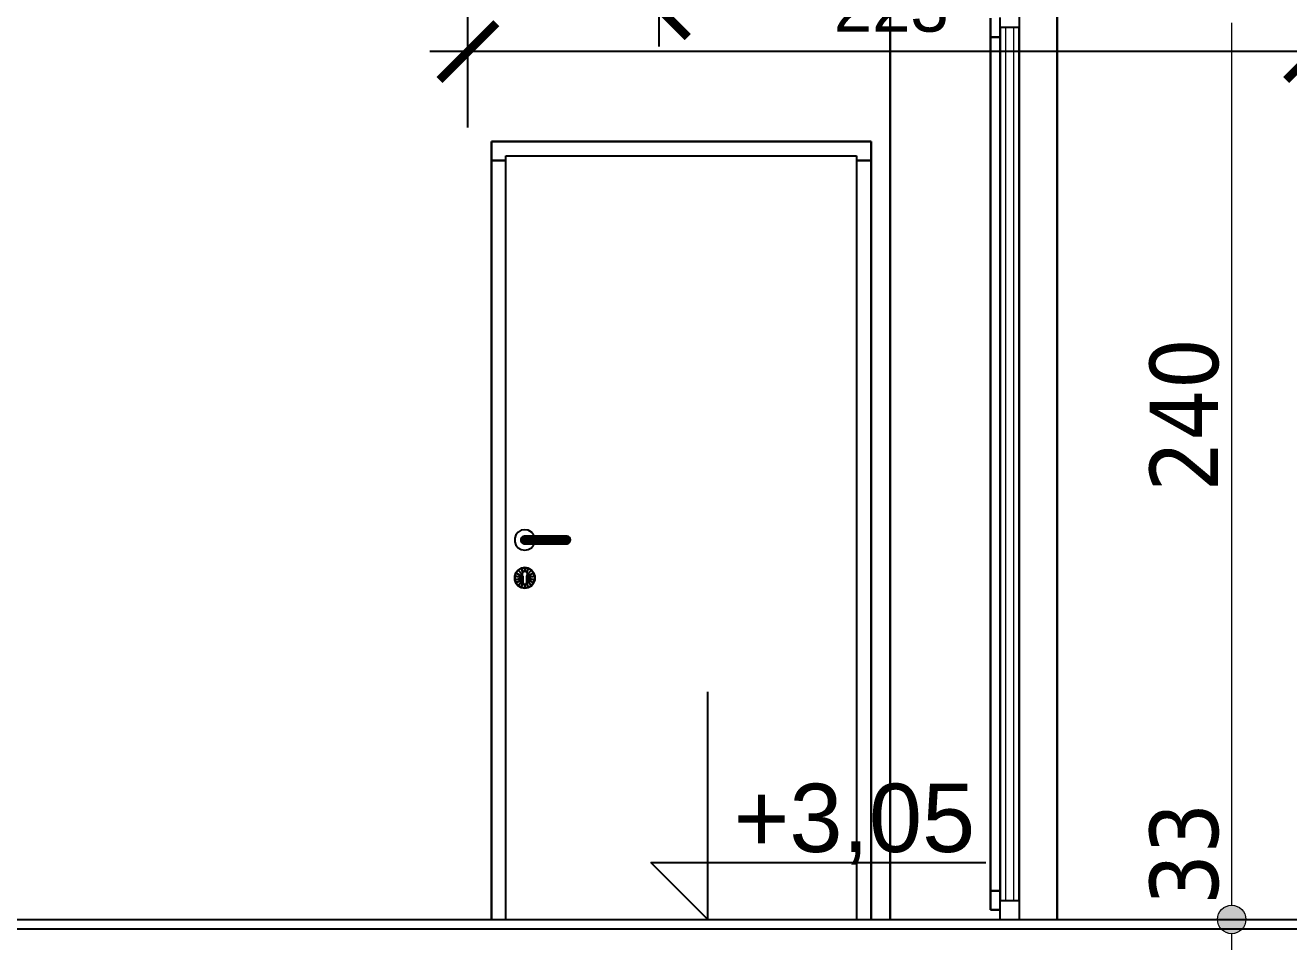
# Model space of a CAD drawing. Header units: millimetres. Extents: x 4647 to 73915, y -13612 to -8141.
# Drawn here: x 17292 to 17624.8, y -10774.4 to -10532.9 of the extents above; entities that cross this region are included whole.
import ezdxf

# ---------------------------------------------------------------- set-up
doc = ezdxf.new("R2010")
doc.units = ezdxf.units.MM
doc.layers.add('a_wymiary', color=250, linetype='Continuous', lineweight=9)
for name, color, linetype in [('Drzwi ArchiCAD', 7, 'Continuous'), ('Okna ArchiCADa', 7, 'Continuous'), ('WIDOK', 7, 'Continuous'), ('Wymiarowanie - Ogólne', 7, 'Continuous')]:
    doc.layers.add(name, color=color, linetype=linetype)
doc.styles.add('GENERATED_STYLE_2', font='tahoma.ttf')
doc.styles.add('GENERATED_STYLE_4', font='arial.ttf')
doc.styles.get("Standard").update_dxf_attribs({"font": 'arial.ttf'})
doc.dimstyles.new('1-100', dxfattribs={"dimtxt": 13, "dimasz": 15, "dimexe": 10, "dimexo": 20, "dimgap": 5, "dimtad": 1, "dimdec": 1, "dimrnd": 0.5, "dimtxsty": 'Standard', "dimblk": 'ARCHTICK', "dimcen": 0.09, "dimdle": 10, "dimadec": 0, "dimazin": 0, "dimtfac": 1, "dimtdec": 1, "dimtofl": 0, "dimtmove": 0, "dimatfit": 3, "dimfxl": 10, "dimfxlon": 1, "dimtolj": 1, "dimtzin": 0, "dimarcsym": 0})

# ---------------------------------------------------------------- blocks, each defined once
blk = doc.blocks.new('_ArchTick')
at = {"color": 0, "linetype": 'ByBlock', "const_width": 0.15}
blk.add_lwpolyline([(-0.5, -0.5), (0.5, 0.5)], dxfattribs=at)
blk = doc.blocks.new('*D805')
at = {"layer": 'a_wymiary', "color": 0, "lineweight": -2, "transparency": 16777216}
for p, q in [((16933.58, -10180.91), (16933.58, -10150.91)), ((18033.56, -10180.91), (18033.56, -10150.91)), ((16923.58, -10160.91), (18043.56, -10160.91))]:
    blk.add_line(p, q, dxfattribs=at)
at = {"layer": 'DEFPOINTS', "color": 0, "transparency": 16777216}
for p in [(18033.56, -10160.91), (16933.58, -10687.41), (18033.56, -10687.41)]:
    blk.add_point(p, dxfattribs=at)
at = {"layer": 'a_wymiary', "color": 0, "lineweight": -2, "transparency": 16777216, "xscale": 15, "yscale": 15, "zscale": 15, "rotation": 180}
blk.add_blockref('_ArchTick', (16933.58, -10160.91), dxfattribs=at)
at = {"layer": 'a_wymiary', "color": 0, "lineweight": -2, "transparency": 16777216, "xscale": 15, "yscale": 15, "zscale": 15}
blk.add_blockref('_ArchTick', (18033.56, -10160.91), dxfattribs=at)
at = {"layer": 'a_wymiary', "color": 0, "transparency": 16777216, "insert": (17483.57, -10149.28), "char_height": 13, "attachment_point": 5}
blk.add_mtext('\\A1;1100', dxfattribs=at)
blk = doc.blocks.new('*D806')
at = {"layer": 'a_wymiary', "color": 0, "lineweight": -2, "transparency": 16777216}
for p, q in [((17016.06, -10212.51), (17016.06, -10182.51)), ((17951.06, -10212.51), (17951.06, -10182.51)), ((17006.06, -10192.51), (17961.06, -10192.51))]:
    blk.add_line(p, q, dxfattribs=at)
at = {"layer": 'DEFPOINTS', "color": 0, "transparency": 16777216}
for p in [(17951.06, -10192.51), (17016.06, -10669.57), (17951.06, -10669.57)]:
    blk.add_point(p, dxfattribs=at)
at = {"layer": 'a_wymiary', "color": 0, "lineweight": -2, "transparency": 16777216, "xscale": 15, "yscale": 15, "zscale": 15, "rotation": 180}
blk.add_blockref('_ArchTick', (17016.06, -10192.51), dxfattribs=at)
at = {"layer": 'a_wymiary', "color": 0, "lineweight": -2, "transparency": 16777216, "xscale": 15, "yscale": 15, "zscale": 15}
blk.add_blockref('_ArchTick', (17951.06, -10192.51), dxfattribs=at)
at = {"layer": 'a_wymiary', "color": 0, "transparency": 16777216, "insert": (17483.56, -10180.86), "char_height": 13, "attachment_point": 5}
blk.add_mtext('\\A1;935', dxfattribs=at)
blk = doc.blocks.new('*D814')
at = {"layer": 'a_wymiary', "color": 0, "lineweight": -2, "transparency": 16777216}
for p, q in [((16821.81, -11160.57), (16821.81, -10292.3)), ((16841.81, -10302.3), (16811.81, -10302.3)), ((16841.81, -11150.57), (16811.81, -11150.57))]:
    blk.add_line(p, q, dxfattribs=at)
at = {"layer": 'DEFPOINTS', "color": 0, "transparency": 16777216}
for p in [(16821.81, -10302.3), (17483.57, -10302.3), (16979.42, -11150.57)]:
    blk.add_point(p, dxfattribs=at)
at = {"layer": 'a_wymiary', "color": 0, "lineweight": -2, "transparency": 16777216, "xscale": 15, "yscale": 15, "zscale": 15}
for p, rotation in [((16821.81, -10302.3), 90), ((16821.81, -11150.57), 270)]:
    blk.add_blockref('_ArchTick', p, dxfattribs=dict(at, rotation=rotation))
at = {"layer": 'a_wymiary', "color": 0, "transparency": 16777216, "insert": (16809, -10726.43), "char_height": 13, "attachment_point": 5, "rotation": 90}
blk.add_mtext('\\A1;848,5', dxfattribs=at)
blk = doc.blocks.new('*D824')
at = {"layer": 'a_wymiary', "color": 0, "lineweight": -2, "transparency": 16777216}
for p, q in [((17458.98, -10538.57), (17458.98, -10333.42)), ((17478.98, -10343.42), (17448.98, -10343.42)), ((17478.98, -10528.57), (17448.98, -10528.57))]:
    blk.add_line(p, q, dxfattribs=at)
at = {"layer": 'DEFPOINTS', "color": 0, "transparency": 16777216}
for p in [(17458.98, -10343.42), (17521.01, -10343.42), (17519.74, -10528.57)]:
    blk.add_point(p, dxfattribs=at)
at = {"layer": 'a_wymiary', "color": 0, "lineweight": -2, "transparency": 16777216, "xscale": 15, "yscale": 15, "zscale": 15}
for p, rotation in [((17458.98, -10343.42), 90), ((17458.98, -10528.57), 270)]:
    blk.add_blockref('_ArchTick', p, dxfattribs=dict(at, rotation=rotation))
at = {"layer": 'a_wymiary', "color": 0, "transparency": 16777216, "insert": (17447.34, -10435.99), "char_height": 13, "attachment_point": 5, "rotation": 90}
blk.add_mtext('\\A1;185', dxfattribs=at)
blk = doc.blocks.new('*D827')
at = {"layer": 'a_wymiary', "color": 0, "lineweight": -2, "transparency": 16777216}
for p, q in [((17631.58, -10519.88), (17631.58, -10549.88)), ((17408.55, -10559.88), (17408.55, -10529.88)), ((17641.58, -10539.88), (17398.55, -10539.88))]:
    blk.add_line(p, q, dxfattribs=at)
at = {"layer": 'DEFPOINTS', "color": 0, "transparency": 16777216}
for p in [(17631.58, -10468.57), (17408.55, -10539.88), (17408.55, -10828.57)]:
    blk.add_point(p, dxfattribs=at)
at = {"layer": 'a_wymiary', "color": 0, "lineweight": -2, "transparency": 16777216, "xscale": 15, "yscale": 15, "zscale": 15, "rotation": 180}
blk.add_blockref('_ArchTick', (17408.55, -10539.88), dxfattribs=at)
at = {"layer": 'a_wymiary', "color": 0, "lineweight": -2, "transparency": 16777216, "xscale": 15, "yscale": 15, "zscale": 15}
blk.add_blockref('_ArchTick', (17631.58, -10539.88), dxfattribs=at)
at = {"layer": 'a_wymiary', "color": 0, "transparency": 16777216, "insert": (17520.06, -10528.24), "char_height": 13, "attachment_point": 5}
blk.add_mtext('\\A1;223', dxfattribs=at)
blk = doc.blocks.new('*D833')
at = {"layer": 'a_wymiary', "color": 0, "lineweight": -2, "transparency": 16777216}
for p, q in [((17679.4, -10798.57), (17679.4, -10373.18)), ((17659.4, -10383.18), (17689.4, -10383.18)), ((17659.4, -10788.57), (17689.4, -10788.57))]:
    blk.add_line(p, q, dxfattribs=at)
at = {"layer": 'DEFPOINTS', "color": 0, "transparency": 16777216}
for p in [(17552.63, -10383.18), (17679.4, -10383.18), (17554.97, -10788.57)]:
    blk.add_point(p, dxfattribs=at)
at = {"layer": 'a_wymiary', "color": 0, "lineweight": -2, "transparency": 16777216, "xscale": 15, "yscale": 15, "zscale": 15}
for p, rotation in [((17679.4, -10383.18), 90), ((17679.4, -10788.57), 270)]:
    blk.add_blockref('_ArchTick', p, dxfattribs=dict(at, rotation=rotation))
at = {"layer": 'a_wymiary', "color": 0, "transparency": 16777216, "insert": (17666.59, -10585.87), "char_height": 13, "attachment_point": 5, "rotation": 90}
blk.add_mtext('\\A1;405,5', dxfattribs=at)

msp = doc.modelspace()

# ---------------------------------------------------------------- hatches: boundary and pattern name
at = {"layer": 'Wymiarowanie - Ogólne', "linetype": 'Continuous', "lineweight": 13}
msp.add_hatch(color=254, dxfattribs=at).paths.add_polyline_path([(17613.48, -10768.57), (17613.2, -10767.13), (17612.39, -10765.92), (17611.17, -10765.1), (17609.73, -10764.82), (17608.3, -10765.1), (17607.08, -10765.92), (17606.27, -10767.13), (17605.98, -10768.57), (17606.27, -10770), (17607.08, -10771.22), (17608.3, -10772.03), (17609.73, -10772.32), (17611.17, -10772.03), (17612.39, -10771.22), (17613.2, -10770)], flags=0)
msp.add_hatch(color=254, dxfattribs=at).paths.add_polyline_path([(17613.48, -10768.57), (17613.2, -10767.13), (17612.39, -10765.92), (17611.17, -10765.1), (17609.73, -10764.82), (17608.3, -10765.1), (17607.08, -10765.92), (17606.27, -10767.13), (17605.98, -10768.57), (17606.27, -10770), (17607.08, -10771.22), (17608.3, -10772.03), (17609.73, -10772.32), (17611.17, -10772.03), (17612.39, -10771.22), (17613.2, -10770)], flags=0)

# ---------------------------------------------------------------- linework, layer by layer
for p, q in [((17563.74, -10486.57), (17563.74, -10768.57)), ((17519.74, -10768.57), (17519.74, -10498.57)), ((17519.74, -10528.57), (17519.74, -10768.57)), ((17553.74, -10528.57), (17553.74, -10768.57)), ((17563.74, -10768.57), (17563.74, -10528.57)), ((17546.24, -10531.07), (17546.24, -10536.07)), ((17546.24, -10766.07), (17546.24, -10531.07)), ((17548.74, -10533.57), (17548.74, -10531.07)), ((17553.74, -10533.57), (17548.74, -10533.57)), ((17548.74, -10533.57), (17548.74, -10763.57)), ((17548.74, -10536.07), (17548.74, -10533.57)), ((17553.74, -10763.57), (17553.74, -10533.57)), ((17548.74, -10536.07), (17546.24, -10536.07)), ((17546.24, -10536.07), (17546.24, -10761.07)), ((17546.24, -10536.07), (17548.74, -10536.07)), ((17548.74, -10761.07), (17548.74, -10536.07)), ((17514.75, -10563.57), (17414.75, -10563.57)), ((17414.75, -10563.57), (17414.75, -10568.57)), ((17414.75, -10768.57), (17414.75, -10563.57)), ((17414.75, -10563.57), (17514.75, -10563.57)), ((17514.75, -10568.57), (17514.75, -10563.57)), ((17514.75, -10563.57), (17514.75, -10768.57)), ((17418.55, -10568.57), (17414.75, -10568.57)), ((17414.75, -10568.57), (17414.75, -10768.57)), ((17414.75, -10568.57), (17418.55, -10568.57)), ((17418.55, -10568.57), (17418.55, -10567.37)), ((17418.55, -10567.37), (17510.95, -10567.37)), ((17418.55, -10768.57), (17418.55, -10568.57)), ((17510.95, -10567.37), (17510.95, -10568.57)), ((17514.75, -10568.57), (17510.95, -10568.57)), ((17510.95, -10568.57), (17510.95, -10768.57)), ((17510.95, -10568.57), (17514.75, -10568.57)), ((17514.75, -10768.57), (17514.75, -10568.57)), ((17421.21, -10667.22), (17420.89, -10668.1)), ((17420.89, -10668.1), (17420.89, -10669.04)), ((17421.81, -10666.5), (17421.21, -10667.22)), ((17422.62, -10666.03), (17421.81, -10666.5)), ((17422.55, -10668.57), (17422.61, -10668.23)), ((17422.61, -10668.23), (17422.55, -10668.57)), ((17422.61, -10668.91), (17422.55, -10668.57)), ((17422.55, -10668.57), (17422.61, -10668.91)), ((17422.85, -10668.57), (17422.55, -10668.57)), ((17422.55, -10668.57), (17422.85, -10668.57)), ((17422.61, -10668.23), (17422.78, -10667.93)), ((17422.78, -10667.93), (17422.61, -10668.23)), ((17422.9, -10668.23), (17422.61, -10668.23)), ((17422.61, -10668.23), (17422.9, -10668.23)), ((17422.78, -10669.21), (17422.61, -10668.91)), ((17422.61, -10668.91), (17422.9, -10668.91)), ((17422.61, -10668.91), (17422.78, -10669.21)), ((17422.9, -10668.91), (17422.61, -10668.91)), ((17423.55, -10665.87), (17422.62, -10666.03)), ((17422.78, -10667.93), (17423.05, -10667.7)), ((17423.05, -10667.7), (17422.78, -10667.93)), ((17423.06, -10667.93), (17422.78, -10667.93)), ((17422.78, -10667.93), (17423.06, -10667.93)), ((17422.85, -10668.57), (17422.9, -10668.23)), ((17422.9, -10668.23), (17422.85, -10668.57)), ((17422.9, -10668.91), (17422.85, -10668.57)), ((17422.85, -10668.57), (17422.9, -10668.91)), ((17423.78, -10668.57), (17422.85, -10668.57)), ((17422.85, -10668.57), (17423.78, -10668.57)), ((17422.9, -10668.23), (17423.06, -10667.93)), ((17423.06, -10667.93), (17422.9, -10668.23)), ((17423.81, -10668.23), (17422.9, -10668.23)), ((17422.9, -10668.23), (17423.81, -10668.23)), ((17423.06, -10669.21), (17422.9, -10668.91)), ((17422.9, -10668.91), (17423.81, -10668.91)), ((17422.9, -10668.91), (17423.06, -10669.21)), ((17423.81, -10668.91), (17422.9, -10668.91)), ((17423.05, -10667.7), (17423.37, -10667.58)), ((17423.37, -10667.58), (17423.05, -10667.7)), ((17423.05, -10667.7), (17423.3, -10667.7)), ((17423.3, -10667.7), (17423.05, -10667.7)), ((17423.06, -10667.93), (17423.3, -10667.7)), ((17423.3, -10667.7), (17423.06, -10667.93)), ((17423.9, -10667.93), (17423.06, -10667.93)), ((17423.06, -10667.93), (17423.9, -10667.93)), ((17423.3, -10667.7), (17423.59, -10667.58)), ((17423.59, -10667.58), (17423.3, -10667.7)), ((17423.3, -10667.7), (17424.04, -10667.7)), ((17424.04, -10667.7), (17423.3, -10667.7)), ((17423.37, -10667.58), (17426.02, -10667.58)), ((17423.59, -10667.58), (17423.37, -10667.58)), ((17424.47, -10666.03), (17423.55, -10665.87)), ((17424.21, -10667.58), (17423.59, -10667.58)), ((17423.78, -10668.57), (17423.81, -10668.23)), ((17423.81, -10668.23), (17423.78, -10668.57)), ((17423.81, -10668.91), (17423.78, -10668.57)), ((17423.78, -10668.57), (17423.81, -10668.91)), ((17424.91, -10668.57), (17423.78, -10668.57)), ((17423.78, -10668.57), (17424.91, -10668.57)), ((17423.9, -10667.93), (17423.81, -10668.23)), ((17423.81, -10668.23), (17423.9, -10667.93)), ((17424.92, -10668.23), (17423.81, -10668.23)), ((17423.81, -10668.23), (17424.92, -10668.23)), ((17423.9, -10669.21), (17423.81, -10668.91)), ((17423.81, -10668.91), (17424.92, -10668.91)), ((17423.81, -10668.91), (17423.9, -10669.21)), ((17424.92, -10668.91), (17423.81, -10668.91)), ((17423.9, -10667.93), (17424.04, -10667.7)), ((17424.04, -10667.7), (17423.9, -10667.93)), ((17424.94, -10667.93), (17423.9, -10667.93)), ((17423.9, -10667.93), (17424.94, -10667.93)), ((17424.04, -10667.7), (17424.21, -10667.58)), ((17424.21, -10667.58), (17424.04, -10667.7)), ((17424.98, -10667.7), (17424.04, -10667.7)), ((17424.04, -10667.7), (17424.98, -10667.7)), ((17425.02, -10667.58), (17424.21, -10667.58)), ((17425.28, -10666.5), (17424.47, -10666.03)), ((17424.91, -10668.57), (17424.92, -10668.23)), ((17424.92, -10668.23), (17424.91, -10668.57)), ((17424.92, -10668.91), (17424.91, -10668.57)), ((17424.91, -10668.57), (17424.92, -10668.91)), ((17433.18, -10668.57), (17424.91, -10668.57)), ((17424.91, -10668.57), (17433.18, -10668.57)), ((17424.92, -10668.23), (17424.94, -10667.93)), ((17424.94, -10667.93), (17424.92, -10668.23)), ((17433.17, -10668.23), (17424.92, -10668.23)), ((17424.92, -10668.23), (17433.17, -10668.23)), ((17424.94, -10669.21), (17424.92, -10668.91)), ((17424.92, -10668.91), (17433.17, -10668.91)), ((17424.92, -10668.91), (17424.94, -10669.21)), ((17433.17, -10668.91), (17424.92, -10668.91)), ((17424.94, -10667.93), (17424.98, -10667.7)), ((17424.98, -10667.7), (17424.94, -10667.93)), ((17433.15, -10667.93), (17424.94, -10667.93)), ((17424.94, -10667.93), (17433.15, -10667.93)), ((17424.98, -10667.7), (17425.02, -10667.58)), ((17425.02, -10667.58), (17424.98, -10667.7)), ((17424.98, -10667.7), (17433.11, -10667.7)), ((17433.11, -10667.7), (17424.98, -10667.7)), ((17433.07, -10667.58), (17425.02, -10667.58)), ((17425.88, -10667.22), (17425.28, -10666.5)), ((17426.02, -10667.58), (17425.88, -10667.22)), ((17433.11, -10667.7), (17433.07, -10667.58)), ((17433.07, -10667.58), (17433.11, -10667.7)), ((17433.89, -10667.58), (17433.07, -10667.58)), ((17433.11, -10667.7), (17433.15, -10667.93)), ((17434.05, -10667.7), (17433.11, -10667.7)), ((17433.11, -10667.7), (17434.05, -10667.7)), ((17433.15, -10667.93), (17433.11, -10667.7)), ((17433.17, -10668.23), (17433.15, -10667.93)), ((17433.15, -10667.93), (17433.17, -10668.23)), ((17434.19, -10667.93), (17433.15, -10667.93)), ((17433.15, -10667.93), (17434.19, -10667.93)), ((17433.15, -10669.21), (17433.17, -10668.91)), ((17433.17, -10668.91), (17433.15, -10669.21)), ((17433.18, -10668.57), (17433.17, -10668.23)), ((17433.17, -10668.23), (17434.28, -10668.23)), ((17433.17, -10668.23), (17433.18, -10668.57)), ((17434.28, -10668.23), (17433.17, -10668.23)), ((17433.17, -10668.91), (17433.18, -10668.57)), ((17433.18, -10668.57), (17433.17, -10668.91)), ((17433.17, -10668.91), (17434.28, -10668.91)), ((17434.28, -10668.91), (17433.17, -10668.91)), ((17434.31, -10668.57), (17433.18, -10668.57)), ((17433.18, -10668.57), (17434.31, -10668.57)), ((17434.05, -10667.7), (17433.89, -10667.58)), ((17433.89, -10667.58), (17434.05, -10667.7)), ((17434.5, -10667.58), (17433.89, -10667.58)), ((17434.19, -10667.93), (17434.05, -10667.7)), ((17434.05, -10667.7), (17434.79, -10667.7)), ((17434.05, -10667.7), (17434.19, -10667.93)), ((17434.79, -10667.7), (17434.05, -10667.7)), ((17434.28, -10668.23), (17434.19, -10667.93)), ((17434.19, -10667.93), (17435.03, -10667.93)), ((17434.19, -10667.93), (17434.28, -10668.23)), ((17435.03, -10667.93), (17434.19, -10667.93)), ((17434.19, -10669.21), (17434.28, -10668.91)), ((17434.28, -10668.91), (17434.19, -10669.21)), ((17434.28, -10668.23), (17434.31, -10668.57)), ((17435.19, -10668.23), (17434.28, -10668.23)), ((17434.31, -10668.57), (17434.28, -10668.23)), ((17434.28, -10668.23), (17435.19, -10668.23)), ((17434.31, -10668.57), (17434.28, -10668.91)), ((17434.28, -10668.91), (17434.31, -10668.57)), ((17434.28, -10668.91), (17435.19, -10668.91)), ((17435.19, -10668.91), (17434.28, -10668.91)), ((17435.24, -10668.57), (17434.31, -10668.57)), ((17434.31, -10668.57), (17435.24, -10668.57)), ((17434.5, -10667.58), (17434.79, -10667.7)), ((17434.72, -10667.58), (17434.5, -10667.58)), ((17434.79, -10667.7), (17434.5, -10667.58)), ((17435.05, -10667.7), (17434.72, -10667.58)), ((17434.79, -10667.7), (17435.05, -10667.7)), ((17434.79, -10667.7), (17435.03, -10667.93)), ((17435.05, -10667.7), (17434.79, -10667.7)), ((17435.03, -10667.93), (17434.79, -10667.7)), ((17435.03, -10667.93), (17435.31, -10667.93)), ((17435.03, -10667.93), (17435.19, -10668.23)), ((17435.31, -10667.93), (17435.03, -10667.93)), ((17435.19, -10668.23), (17435.03, -10667.93)), ((17435.19, -10668.91), (17435.03, -10669.21)), ((17435.03, -10669.21), (17435.19, -10668.91)), ((17435.31, -10667.93), (17435.05, -10667.7)), ((17435.24, -10668.57), (17435.19, -10668.23)), ((17435.19, -10668.23), (17435.49, -10668.23)), ((17435.19, -10668.23), (17435.24, -10668.57)), ((17435.49, -10668.23), (17435.19, -10668.23)), ((17435.19, -10668.91), (17435.24, -10668.57)), ((17435.24, -10668.57), (17435.19, -10668.91)), ((17435.49, -10668.91), (17435.19, -10668.91)), ((17435.19, -10668.91), (17435.49, -10668.91)), ((17435.55, -10668.57), (17435.24, -10668.57)), ((17435.24, -10668.57), (17435.55, -10668.57)), ((17435.49, -10668.23), (17435.31, -10667.93)), ((17435.31, -10669.21), (17435.49, -10668.91)), ((17435.55, -10668.57), (17435.49, -10668.23)), ((17435.49, -10668.91), (17435.55, -10668.57)), ((17420.89, -10669.04), (17421.21, -10669.92)), ((17421.21, -10669.92), (17421.81, -10670.64)), ((17421.81, -10670.64), (17422.62, -10671.11)), ((17422.62, -10671.11), (17423.55, -10671.27)), ((17423.05, -10669.43), (17422.78, -10669.21)), ((17422.78, -10669.21), (17423.06, -10669.21)), ((17422.78, -10669.21), (17423.05, -10669.43)), ((17423.06, -10669.21), (17422.78, -10669.21)), ((17423.37, -10669.55), (17423.05, -10669.43)), ((17423.05, -10669.43), (17423.37, -10669.55)), ((17423.3, -10669.43), (17423.05, -10669.43)), ((17423.05, -10669.43), (17423.3, -10669.43)), ((17423.06, -10669.21), (17423.9, -10669.21)), ((17423.3, -10669.43), (17423.06, -10669.21)), ((17423.06, -10669.21), (17423.3, -10669.43)), ((17423.9, -10669.21), (17423.06, -10669.21)), ((17423.59, -10669.55), (17423.3, -10669.43)), ((17423.3, -10669.43), (17424.04, -10669.43)), ((17423.3, -10669.43), (17423.59, -10669.55)), ((17424.04, -10669.43), (17423.3, -10669.43)), ((17425.07, -10669.55), (17423.37, -10669.55)), ((17423.37, -10669.55), (17423.59, -10669.55)), ((17423.55, -10671.27), (17424.47, -10671.11)), ((17423.59, -10669.55), (17424.21, -10669.55)), ((17423.9, -10669.21), (17424.94, -10669.21)), ((17424.04, -10669.43), (17423.9, -10669.21)), ((17423.9, -10669.21), (17424.04, -10669.43)), ((17424.94, -10669.21), (17423.9, -10669.21)), ((17424.04, -10669.43), (17424.21, -10669.55)), ((17424.98, -10669.43), (17424.04, -10669.43)), ((17424.21, -10669.55), (17424.04, -10669.43)), ((17424.04, -10669.43), (17424.98, -10669.43)), ((17424.21, -10669.55), (17425.02, -10669.55)), ((17424.47, -10671.11), (17425.28, -10670.64)), ((17424.94, -10669.21), (17433.15, -10669.21)), ((17424.94, -10669.21), (17424.98, -10669.43)), ((17433.15, -10669.21), (17424.94, -10669.21)), ((17424.98, -10669.43), (17424.94, -10669.21)), ((17424.98, -10669.43), (17425.02, -10669.55)), ((17433.11, -10669.43), (17424.98, -10669.43)), ((17425.02, -10669.55), (17424.98, -10669.43)), ((17424.98, -10669.43), (17433.11, -10669.43)), ((17425.02, -10669.55), (17433.07, -10669.55)), ((17426.02, -10669.55), (17425.07, -10669.55)), ((17425.28, -10670.64), (17425.88, -10669.92)), ((17425.88, -10669.92), (17426.02, -10669.55)), ((17433.11, -10669.43), (17433.07, -10669.55)), ((17433.07, -10669.55), (17433.11, -10669.43)), ((17433.07, -10669.55), (17433.89, -10669.55)), ((17433.11, -10669.43), (17433.15, -10669.21)), ((17433.15, -10669.21), (17433.11, -10669.43)), ((17434.05, -10669.43), (17433.11, -10669.43)), ((17433.11, -10669.43), (17434.05, -10669.43)), ((17434.19, -10669.21), (17433.15, -10669.21)), ((17433.15, -10669.21), (17434.19, -10669.21)), ((17433.89, -10669.55), (17434.05, -10669.43)), ((17434.05, -10669.43), (17433.89, -10669.55)), ((17433.89, -10669.55), (17434.5, -10669.55)), ((17434.19, -10669.21), (17434.05, -10669.43)), ((17434.05, -10669.43), (17434.19, -10669.21)), ((17434.05, -10669.43), (17434.79, -10669.43)), ((17434.79, -10669.43), (17434.05, -10669.43)), ((17435.03, -10669.21), (17434.19, -10669.21)), ((17434.19, -10669.21), (17435.03, -10669.21)), ((17434.79, -10669.43), (17434.5, -10669.55)), ((17434.5, -10669.55), (17434.79, -10669.43)), ((17434.5, -10669.55), (17434.72, -10669.55)), ((17434.72, -10669.55), (17435.05, -10669.43)), ((17434.79, -10669.43), (17435.03, -10669.21)), ((17435.03, -10669.21), (17434.79, -10669.43)), ((17435.05, -10669.43), (17434.79, -10669.43)), ((17434.79, -10669.43), (17435.05, -10669.43)), ((17435.31, -10669.21), (17435.03, -10669.21)), ((17435.03, -10669.21), (17435.31, -10669.21)), ((17435.05, -10669.43), (17435.31, -10669.21)), ((17421.21, -10677.22), (17420.89, -10678.1)), ((17420.89, -10678.1), (17420.9, -10678.1)), ((17420.89, -10678.1), (17420.89, -10679.04)), ((17420.9, -10678.1), (17420.89, -10678.1)), ((17421.22, -10677.22), (17420.9, -10678.1)), ((17420.9, -10678.1), (17421.22, -10677.22)), ((17420.9, -10678.1), (17423.05, -10678.48)), ((17420.9, -10678.1), (17420.9, -10679.04)), ((17423.05, -10678.48), (17420.9, -10678.1)), ((17420.9, -10679.04), (17420.9, -10678.1)), ((17420.9, -10679.04), (17423.05, -10678.66)), ((17423.05, -10678.66), (17420.9, -10679.04)), ((17421.81, -10676.5), (17421.21, -10677.22)), ((17421.21, -10677.22), (17421.22, -10677.22)), ((17421.22, -10677.22), (17421.21, -10677.22)), ((17421.82, -10676.51), (17421.22, -10677.22)), ((17421.22, -10677.22), (17421.82, -10676.51)), ((17421.22, -10677.22), (17423.05, -10678.28)), ((17423.05, -10678.28), (17421.22, -10677.22)), ((17421.22, -10679.91), (17423.05, -10678.86)), ((17423.05, -10678.86), (17421.22, -10679.91)), ((17422.62, -10676.03), (17421.81, -10676.5)), ((17421.81, -10676.5), (17421.82, -10676.51)), ((17421.82, -10676.51), (17421.81, -10676.5)), ((17422.63, -10676.04), (17421.82, -10676.51)), ((17421.82, -10676.51), (17422.63, -10676.04)), ((17421.82, -10676.51), (17422.81, -10677.69)), ((17422.81, -10677.69), (17421.82, -10676.51)), ((17423.55, -10675.87), (17422.62, -10676.03)), ((17422.62, -10676.03), (17422.63, -10676.04)), ((17422.63, -10676.04), (17422.62, -10676.03)), ((17423.55, -10675.88), (17422.63, -10676.04)), ((17422.63, -10676.04), (17423.55, -10675.88)), ((17422.63, -10676.04), (17423, -10677.08)), ((17423, -10677.08), (17422.63, -10676.04)), ((17422.81, -10677.43), (17422.9, -10677.19)), ((17422.9, -10677.19), (17422.81, -10677.43)), ((17422.81, -10677.68), (17422.81, -10677.43)), ((17422.81, -10677.43), (17422.81, -10677.68)), ((17422.81, -10677.69), (17422.81, -10677.68)), ((17422.81, -10677.68), (17422.89, -10677.93)), ((17422.89, -10677.93), (17422.81, -10677.69)), ((17423.05, -10678.13), (17422.89, -10677.93)), ((17422.89, -10677.93), (17423.05, -10678.13)), ((17423.07, -10677), (17422.9, -10677.19)), ((17422.9, -10677.19), (17423, -10677.08)), ((17423, -10677.08), (17423.07, -10677)), ((17423.05, -10678.28), (17423.05, -10678.13)), ((17423.05, -10678.13), (17423.05, -10679.82)), ((17423.05, -10678.48), (17423.05, -10678.28)), ((17423.05, -10678.66), (17423.05, -10678.48)), ((17423.05, -10678.86), (17423.05, -10678.66)), ((17423.05, -10679.16), (17423.05, -10678.86)), ((17423.07, -10677), (17423.29, -10676.87)), ((17423.29, -10676.87), (17423.07, -10677)), ((17423.29, -10676.87), (17423.55, -10676.83)), ((17423.55, -10676.83), (17423.29, -10676.87)), ((17424.47, -10676.03), (17423.55, -10675.87)), ((17423.55, -10675.87), (17423.55, -10675.88)), ((17423.55, -10675.88), (17423.55, -10675.87)), ((17424.47, -10676.04), (17423.55, -10675.88)), ((17423.55, -10675.88), (17423.55, -10676.83)), ((17423.55, -10675.88), (17424.47, -10676.04)), ((17423.55, -10676.83), (17423.55, -10675.88)), ((17423.55, -10676.83), (17423.8, -10676.87)), ((17423.8, -10676.87), (17423.55, -10676.83)), ((17423.8, -10676.87), (17424.02, -10677)), ((17424.02, -10677), (17423.8, -10676.87)), ((17424.02, -10677), (17424.09, -10677.08)), ((17424.19, -10677.19), (17424.02, -10677)), ((17424.05, -10678.28), (17425.88, -10677.22)), ((17425.88, -10677.22), (17424.05, -10678.28)), ((17424.2, -10677.93), (17424.05, -10678.13)), ((17424.05, -10678.13), (17424.2, -10677.93)), ((17426.19, -10678.1), (17424.05, -10678.48)), ((17424.05, -10678.48), (17426.19, -10678.1)), ((17424.05, -10678.13), (17424.05, -10678.28)), ((17424.05, -10679.82), (17424.05, -10678.13)), ((17424.05, -10678.28), (17424.05, -10678.48)), ((17424.05, -10678.48), (17424.05, -10678.66)), ((17426.19, -10679.04), (17424.05, -10678.66)), ((17424.05, -10678.66), (17424.05, -10678.86)), ((17424.05, -10678.66), (17426.19, -10679.04)), ((17425.88, -10679.91), (17424.05, -10678.86)), ((17424.05, -10678.86), (17424.05, -10679.16)), ((17424.05, -10678.86), (17425.88, -10679.91)), ((17424.47, -10676.04), (17424.09, -10677.08)), ((17424.09, -10677.08), (17424.47, -10676.04)), ((17424.09, -10677.08), (17424.19, -10677.19)), ((17424.19, -10677.19), (17424.28, -10677.43)), ((17424.28, -10677.43), (17424.19, -10677.19)), ((17424.2, -10677.93), (17424.28, -10677.68)), ((17424.28, -10677.69), (17424.2, -10677.93)), ((17424.28, -10677.69), (17425.27, -10676.51)), ((17425.27, -10676.51), (17424.28, -10677.69)), ((17424.28, -10677.43), (17424.28, -10677.68)), ((17424.28, -10677.68), (17424.28, -10677.43)), ((17424.28, -10677.68), (17424.28, -10677.69)), ((17425.28, -10676.5), (17424.47, -10676.03)), ((17424.47, -10676.03), (17424.47, -10676.04)), ((17424.47, -10676.04), (17424.47, -10676.03)), ((17425.27, -10676.51), (17424.47, -10676.04)), ((17424.47, -10676.04), (17425.27, -10676.51)), ((17425.27, -10676.51), (17425.28, -10676.5)), ((17425.28, -10676.5), (17425.27, -10676.51)), ((17425.88, -10677.22), (17425.27, -10676.51)), ((17425.27, -10676.51), (17425.88, -10677.22)), ((17425.88, -10677.22), (17425.28, -10676.5)), ((17426.19, -10678.1), (17425.88, -10677.22)), ((17425.88, -10677.22), (17425.88, -10677.22)), ((17426.2, -10678.1), (17425.88, -10677.22)), ((17425.88, -10677.22), (17425.88, -10677.22)), ((17425.88, -10677.22), (17426.19, -10678.1)), ((17426.19, -10679.04), (17426.19, -10678.1)), ((17426.2, -10678.1), (17426.19, -10678.1)), ((17426.19, -10678.1), (17426.19, -10679.04)), ((17426.19, -10678.1), (17426.2, -10678.1)), ((17426.2, -10679.04), (17426.2, -10678.1)), ((17420.89, -10679.04), (17420.9, -10679.04)), ((17420.89, -10679.04), (17421.21, -10679.92)), ((17420.9, -10679.04), (17420.89, -10679.04)), ((17420.9, -10679.04), (17421.22, -10679.91)), ((17421.22, -10679.91), (17420.9, -10679.04)), ((17421.21, -10679.92), (17421.22, -10679.91)), ((17421.22, -10679.91), (17421.21, -10679.92)), ((17421.21, -10679.92), (17421.81, -10680.64)), ((17421.22, -10679.91), (17421.82, -10680.63)), ((17421.82, -10680.63), (17421.22, -10679.91)), ((17421.81, -10680.64), (17421.82, -10680.63)), ((17421.82, -10680.63), (17421.81, -10680.64)), ((17421.81, -10680.64), (17422.62, -10681.11)), ((17421.82, -10680.63), (17423.05, -10679.16)), ((17423.05, -10679.16), (17421.82, -10680.63)), ((17421.82, -10680.63), (17422.63, -10681.1)), ((17422.63, -10681.1), (17421.82, -10680.63)), ((17422.63, -10681.1), (17422.62, -10681.11)), ((17422.62, -10681.11), (17422.63, -10681.1)), ((17422.62, -10681.11), (17423.55, -10681.27)), ((17423.06, -10679.9), (17422.63, -10681.1)), ((17422.63, -10681.1), (17423.06, -10679.9)), ((17422.63, -10681.1), (17423.55, -10681.26)), ((17423.55, -10681.26), (17422.63, -10681.1)), ((17423.05, -10679.82), (17423.05, -10679.16)), ((17423.06, -10679.9), (17423.05, -10679.82)), ((17423.05, -10679.82), (17423.08, -10679.99)), ((17423.08, -10679.99), (17423.06, -10679.9)), ((17423.16, -10680.14), (17423.08, -10679.99)), ((17423.08, -10679.99), (17423.16, -10680.14)), ((17423.3, -10680.25), (17423.16, -10680.14)), ((17423.16, -10680.14), (17423.3, -10680.25)), ((17423.46, -10680.31), (17423.3, -10680.25)), ((17423.3, -10680.25), (17423.46, -10680.31)), ((17423.55, -10680.31), (17423.46, -10680.31)), ((17423.46, -10680.31), (17423.63, -10680.31)), ((17423.63, -10680.31), (17423.55, -10680.31)), ((17423.55, -10680.31), (17423.55, -10681.26)), ((17423.55, -10681.26), (17423.55, -10680.31)), ((17423.55, -10681.26), (17424.47, -10681.1)), ((17424.47, -10681.1), (17423.55, -10681.26)), ((17423.55, -10681.27), (17424.47, -10681.11)), ((17423.55, -10681.26), (17423.55, -10681.27)), ((17423.55, -10681.27), (17423.55, -10681.26)), ((17423.8, -10680.25), (17423.63, -10680.31)), ((17423.63, -10680.31), (17423.8, -10680.25)), ((17423.93, -10680.14), (17423.8, -10680.25)), ((17423.8, -10680.25), (17423.93, -10680.14)), ((17424.02, -10679.99), (17423.93, -10680.14)), ((17423.93, -10680.14), (17424.02, -10679.99)), ((17424.02, -10679.99), (17424.05, -10679.82)), ((17424.03, -10679.9), (17424.02, -10679.99)), ((17424.05, -10679.82), (17424.03, -10679.9)), ((17424.03, -10679.9), (17424.47, -10681.1)), ((17424.47, -10681.1), (17424.03, -10679.9)), ((17425.27, -10680.63), (17424.05, -10679.16)), ((17424.05, -10679.16), (17424.05, -10679.82)), ((17424.05, -10679.16), (17425.27, -10680.63)), ((17424.47, -10681.1), (17425.27, -10680.63)), ((17425.27, -10680.63), (17424.47, -10681.1)), ((17424.47, -10681.11), (17425.28, -10680.64)), ((17424.47, -10681.1), (17424.47, -10681.11)), ((17424.47, -10681.11), (17424.47, -10681.1)), ((17425.27, -10680.63), (17425.88, -10679.91)), ((17425.88, -10679.91), (17425.27, -10680.63)), ((17425.28, -10680.64), (17425.27, -10680.63)), ((17425.27, -10680.63), (17425.28, -10680.64)), ((17425.28, -10680.64), (17425.88, -10679.92)), ((17425.88, -10679.91), (17426.19, -10679.04)), ((17425.88, -10679.92), (17426.2, -10679.04)), ((17426.19, -10679.04), (17425.88, -10679.91)), ((17425.88, -10679.92), (17425.88, -10679.91)), ((17425.88, -10679.91), (17425.88, -10679.92)), ((17426.2, -10679.04), (17426.19, -10679.04)), ((17426.19, -10679.04), (17426.2, -10679.04)), ((17546.24, -10761.07), (17548.74, -10761.07)), ((17546.24, -10761.07), (17546.24, -10766.07)), ((17548.74, -10761.07), (17546.24, -10761.07)), ((17548.74, -10763.57), (17548.74, -10761.07)), ((17548.74, -10763.57), (17553.74, -10763.57)), ((17548.74, -10766.07), (17548.74, -10763.57)), ((17023.56, -10768.57), (17414.75, -10768.57)), ((17414.75, -10768.57), (17418.55, -10768.57)), ((17510.95, -10768.57), (17514.75, -10768.57)), ((17514.75, -10768.57), (17519.74, -10768.57)), ((17519.74, -10768.57), (17548.74, -10768.57)), ((17546.24, -10766.07), (17548.74, -10766.07)), ((17548.74, -10766.07), (17546.24, -10766.07)), ((17548.74, -10768.57), (17548.74, -10766.07)), ((17553.74, -10768.57), (17563.74, -10768.57)), ((17563.74, -10768.57), (17928.56, -10768.57))]:
    msp.add_line(p, q)
at = {"layer": 'Drzwi ArchiCAD', "color": 9, "lineweight": 13}
for p, q in [((17418.55, -10567.37), (17510.95, -10567.37)), ((17418.55, -10768.57), (17418.55, -10567.37)), ((17510.95, -10567.37), (17510.95, -10768.57)), ((17421.21, -10667.22), (17420.89, -10668.1)), ((17420.89, -10668.1), (17420.89, -10669.04)), ((17421.81, -10666.5), (17421.21, -10667.22)), ((17422.62, -10666.03), (17421.81, -10666.5)), ((17422.61, -10668.23), (17422.55, -10668.57)), ((17422.55, -10668.57), (17422.61, -10668.91)), ((17422.78, -10667.93), (17422.61, -10668.23)), ((17422.61, -10668.91), (17422.78, -10669.21)), ((17423.55, -10665.87), (17422.62, -10666.03)), ((17423.05, -10667.7), (17422.78, -10667.93)), ((17422.9, -10668.23), (17422.85, -10668.57)), ((17422.85, -10668.57), (17422.9, -10668.91)), ((17423.06, -10667.93), (17422.9, -10668.23)), ((17422.9, -10668.91), (17423.06, -10669.21)), ((17423.37, -10667.58), (17423.05, -10667.7)), ((17423.3, -10667.7), (17423.06, -10667.93)), ((17423.37, -10667.58), (17423.59, -10667.58)), ((17424.47, -10666.03), (17423.55, -10665.87)), ((17423.59, -10667.58), (17424.21, -10667.58)), ((17423.81, -10668.23), (17423.78, -10668.57)), ((17423.78, -10668.57), (17423.81, -10668.91)), ((17423.9, -10667.93), (17423.81, -10668.23)), ((17423.81, -10668.91), (17423.9, -10669.21)), ((17424.04, -10667.7), (17423.9, -10667.93)), ((17424.21, -10667.58), (17425.02, -10667.58)), ((17425.28, -10666.5), (17424.47, -10666.03)), ((17425.02, -10667.58), (17433.07, -10667.58)), ((17425.88, -10667.22), (17425.28, -10666.5)), ((17426.02, -10667.58), (17425.88, -10667.22)), ((17433.07, -10667.58), (17433.89, -10667.58)), ((17433.89, -10667.58), (17434.5, -10667.58)), ((17434.05, -10667.7), (17434.19, -10667.93)), ((17434.19, -10667.93), (17434.28, -10668.23)), ((17434.28, -10668.91), (17434.19, -10669.21)), ((17434.28, -10668.23), (17434.31, -10668.57)), ((17434.31, -10668.57), (17434.28, -10668.91)), ((17434.5, -10667.58), (17434.72, -10667.58)), ((17434.72, -10667.58), (17435.05, -10667.7)), ((17434.79, -10667.7), (17435.03, -10667.93)), ((17435.03, -10667.93), (17435.19, -10668.23)), ((17435.19, -10668.91), (17435.03, -10669.21)), ((17435.05, -10667.7), (17435.31, -10667.93)), ((17435.19, -10668.23), (17435.24, -10668.57)), ((17435.24, -10668.57), (17435.19, -10668.91)), ((17435.31, -10667.93), (17435.49, -10668.23)), ((17435.49, -10668.91), (17435.31, -10669.21)), ((17435.49, -10668.23), (17435.55, -10668.57)), ((17435.55, -10668.57), (17435.49, -10668.91)), ((17420.89, -10669.04), (17421.21, -10669.92)), ((17421.21, -10669.92), (17421.81, -10670.64)), ((17421.81, -10670.64), (17422.62, -10671.11)), ((17422.62, -10671.11), (17423.55, -10671.27)), ((17422.78, -10669.21), (17423.05, -10669.43)), ((17423.05, -10669.43), (17423.37, -10669.55)), ((17423.06, -10669.21), (17423.3, -10669.43)), ((17423.37, -10669.55), (17423.59, -10669.55)), ((17423.55, -10671.27), (17424.47, -10671.11)), ((17423.59, -10669.55), (17424.21, -10669.55)), ((17423.9, -10669.21), (17424.04, -10669.43)), ((17424.21, -10669.55), (17425.02, -10669.55)), ((17424.47, -10671.11), (17425.28, -10670.64)), ((17425.02, -10669.55), (17433.07, -10669.55)), ((17425.28, -10670.64), (17425.88, -10669.92)), ((17425.88, -10669.92), (17426.02, -10669.55)), ((17433.07, -10669.55), (17433.89, -10669.55)), ((17433.89, -10669.55), (17434.5, -10669.55)), ((17434.19, -10669.21), (17434.05, -10669.43)), ((17434.5, -10669.55), (17434.72, -10669.55)), ((17435.05, -10669.43), (17434.72, -10669.55)), ((17435.03, -10669.21), (17434.79, -10669.43)), ((17435.31, -10669.21), (17435.05, -10669.43)), ((17421.21, -10677.22), (17420.89, -10678.1)), ((17420.89, -10678.1), (17420.89, -10679.04)), ((17421.81, -10676.5), (17421.21, -10677.22)), ((17422.62, -10676.03), (17421.81, -10676.5)), ((17423.55, -10675.87), (17422.62, -10676.03)), ((17422.81, -10677.43), (17422.9, -10677.19)), ((17422.81, -10677.68), (17422.81, -10677.43)), ((17422.81, -10677.68), (17422.81, -10677.69)), ((17422.89, -10677.93), (17422.81, -10677.69)), ((17423.05, -10678.13), (17422.89, -10677.93)), ((17422.9, -10677.19), (17423, -10677.08)), ((17423, -10677.08), (17423.07, -10677)), ((17423.05, -10678.13), (17423.05, -10678.28)), ((17423.05, -10678.28), (17423.05, -10678.48)), ((17423.05, -10678.48), (17423.05, -10678.66)), ((17423.05, -10678.66), (17423.05, -10678.86)), ((17423.05, -10678.86), (17423.05, -10679.16)), ((17423.07, -10677), (17423.29, -10676.87)), ((17423.29, -10676.87), (17423.55, -10676.83)), ((17424.47, -10676.03), (17423.55, -10675.87)), ((17423.55, -10676.83), (17423.8, -10676.87)), ((17423.8, -10676.87), (17424.02, -10677)), ((17424.02, -10677), (17424.09, -10677.08)), ((17424.05, -10678.28), (17424.05, -10678.13)), ((17424.05, -10678.28), (17424.05, -10678.48)), ((17424.05, -10678.48), (17424.05, -10678.66)), ((17424.05, -10678.66), (17424.05, -10678.86)), ((17424.05, -10678.86), (17424.05, -10679.16)), ((17424.09, -10677.08), (17424.19, -10677.19)), ((17424.19, -10677.19), (17424.28, -10677.43)), ((17424.2, -10677.93), (17424.28, -10677.69)), ((17424.28, -10677.43), (17424.28, -10677.68)), ((17424.28, -10677.68), (17424.28, -10677.69)), ((17425.28, -10676.5), (17424.47, -10676.03)), ((17425.88, -10677.22), (17425.28, -10676.5)), ((17426.2, -10678.1), (17425.88, -10677.22)), ((17426.2, -10679.04), (17426.2, -10678.1)), ((17420.89, -10679.04), (17421.21, -10679.92)), ((17421.21, -10679.92), (17421.81, -10680.64)), ((17421.81, -10680.64), (17422.62, -10681.11)), ((17422.62, -10681.11), (17423.55, -10681.27)), ((17423.05, -10679.16), (17423.05, -10679.82)), ((17423.06, -10679.9), (17423.05, -10679.82)), ((17423.06, -10679.9), (17423.08, -10679.99)), ((17423.08, -10679.99), (17423.16, -10680.14)), ((17423.16, -10680.14), (17423.3, -10680.25)), ((17423.3, -10680.25), (17423.46, -10680.31)), ((17423.55, -10680.31), (17423.46, -10680.31)), ((17423.55, -10680.31), (17423.63, -10680.31)), ((17423.55, -10681.27), (17424.47, -10681.11)), ((17423.63, -10680.31), (17423.8, -10680.25)), ((17423.8, -10680.25), (17423.93, -10680.14)), ((17423.93, -10680.14), (17424.02, -10679.99)), ((17424.03, -10679.9), (17424.02, -10679.99)), ((17424.03, -10679.9), (17424.05, -10679.82)), ((17424.05, -10679.16), (17424.05, -10679.82)), ((17424.47, -10681.11), (17425.28, -10680.64)), ((17425.28, -10680.64), (17425.88, -10679.92)), ((17425.88, -10679.92), (17426.2, -10679.04))]:
    msp.add_line(p, q, dxfattribs=at)
at = {"layer": 'Okna ArchiCADa', "color": 251, "lineweight": 15}
for p, q in [((17519.74, -10768.57), (17519.74, -10528.57)), ((17563.74, -10768.57), (17563.74, -10528.57))]:
    msp.add_line(p, q, dxfattribs=at)
at = {"layer": 'Okna ArchiCADa', "color": 30, "lineweight": 20}
for p, q in [((17548.74, -10533.57), (17548.74, -10528.57)), ((17553.74, -10533.57), (17553.74, -10528.57)), ((17548.74, -10533.57), (17553.74, -10533.57)), ((17550.24, -10763.57), (17550.24, -10533.57)), ((17552.24, -10533.57), (17552.24, -10763.57)), ((17548.74, -10763.57), (17553.74, -10763.57)), ((17548.74, -10768.57), (17548.74, -10763.57)), ((17553.74, -10768.57), (17553.74, -10763.57)), ((17548.74, -10768.57), (17553.74, -10768.57))]:
    msp.add_line(p, q, dxfattribs=at)
at = {"layer": 'Okna ArchiCADa', "color": 30, "lineweight": 18}
for p, q in [((17546.24, -10531.07), (17546.24, -10536.07)), ((17548.74, -10763.57), (17548.74, -10533.57)), ((17550.24, -10763.57), (17550.24, -10533.57)), ((17552.24, -10533.57), (17552.24, -10763.57)), ((17553.74, -10763.57), (17553.74, -10533.57)), ((17546.24, -10536.07), (17546.24, -10761.07)), ((17546.24, -10761.07), (17546.24, -10766.07)), ((17546.24, -10766.07), (17548.74, -10766.07))]:
    msp.add_line(p, q, dxfattribs=at)
at = {"layer": 'WIDOK', "color": 251, "lineweight": 15}
for p, q in [((17023.56, -10768.57), (17414.75, -10768.57)), ((17414.75, -10768.57), (17418.55, -10768.57)), ((17418.55, -10768.57), (17510.95, -10768.57)), ((17510.95, -10768.57), (17514.75, -10768.57)), ((17514.75, -10768.57), (17519.74, -10768.57))]:
    msp.add_line(p, q, dxfattribs=at)
at = {"layer": 'WIDOK'}
for p, q in [((17023.56, -10768.57), (17943.56, -10768.57)), ((17023.56, -10771.07), (17943.56, -10771.07)), ((17023.56, -10771.07), (17943.56, -10771.07))]:
    msp.add_line(p, q, dxfattribs=at)
at = {"layer": 'Wymiarowanie - Ogólne', "color": 151, "lineweight": 20}
for p, q in [((17609.73, -10764.82), (17609.73, -10532.32)), ((17471.77, -10768.57), (17460.52, -10768.57)), ((17471.77, -10768.57), (17483.02, -10768.57)), ((17605.98, -10768.57), (17595.67, -10768.57)), ((17605.98, -10768.57), (17595.67, -10768.57)), ((17623.8, -10768.57), (17613.48, -10768.57)), ((17623.8, -10768.57), (17613.48, -10768.57)), ((17609.73, -10797.82), (17609.73, -10772.32))]:
    msp.add_line(p, q, dxfattribs=at)
at = {"layer": 'Wymiarowanie - Ogólne', "color": 161, "lineweight": 25}
for p, q in [((17471.77, -10768.57), (17471.77, -10708.57)), ((17471.77, -10768.57), (17456.77, -10753.57)), ((17456.77, -10753.57), (17471.77, -10753.57)), ((17471.77, -10753.57), (17544.94, -10753.57))]:
    msp.add_line(p, q, dxfattribs=at)
at = {"layer": 'Wymiarowanie - Ogólne', "color": 254, "lineweight": 13}
msp.add_circle((17609.73, -10768.57), 3.75, dxfattribs=at)
msp.add_circle((17609.73, -10768.57), 3.75, dxfattribs=at)

# ---------------------------------------------------------------- texts
at = {"layer": 'Wymiarowanie - Ogólne', "color": 5, "style": 'GENERATED_STYLE_4'}
msp.add_text('+3,05', height=18, dxfattribs=at).set_placement((17478.55, -10750.8))
at = {"layer": 'Wymiarowanie - Ogólne', "color": 8, "lineweight": 13, "char_height": 18, "attachment_point": 1, "rotation": 90, "style": 'GENERATED_STYLE_2'}
for s, insert in [('{240}', (17588.13, -10655.86)), ('{33}', (17588.13, -10764.82))]:
    msp.add_mtext(s, dxfattribs=dict(at, insert=insert))

# ---------------------------------------------------------------- dimensions: what is measured, and where the dimension line sits
at = {"layer": 'a_wymiary'}
for base, p1, p2, picture, middle in [((18033.56, -10160.91), (16933.58, -10687.41), (18033.56, -10687.41), '*D805', (17483.57, -10149.28)), ((17951.06, -10192.51), (17016.06, -10669.57), (17951.06, -10669.57), '*D806', (17483.56, -10180.86))]:
    dim = msp.add_linear_dim(base=base, p1=p1, p2=p2, dimstyle='1-100', override={"dimfxl": 20}, dxfattribs=at)
    dim.commit()
    dim.dimension.update_dxf_attribs({"geometry": picture, "text_midpoint": middle})
for base, p1, p2, picture, middle in [((16821.81, -10302.3), (16979.42, -11150.57), (17483.57, -10302.3), '*D814', (16809, -10726.43)), ((17458.9788, -10343.4169), (17519.7427, -10528.5687), (17521.0068, -10343.4169), '*D824', (17447.3414, -10435.9928)), ((17679.4, -10383.18), (17554.97, -10788.57), (17552.63, -10383.18), '*D833', (17666.59, -10585.87))]:
    dim = msp.add_linear_dim(base=base, p1=p1, p2=p2, angle=90, dimstyle='1-100', override={"dimfxl": 20}, dxfattribs=at)
    dim.commit()
    dim.dimension.update_dxf_attribs({"geometry": picture, "text_midpoint": middle})
dim = msp.add_linear_dim(base=(17408.55, -10539.88), p1=(17631.58, -10468.57), p2=(17408.55, -10828.57), dimstyle='1-100', override={"dimfxl": 20}, dxfattribs=at)
dim.commit()
dim.dimension.update_dxf_attribs({"geometry": '*D827', "text_midpoint": (17520.06, -10539.88), "dimtype": 160})

doc.saveas('drawing.dxf')
